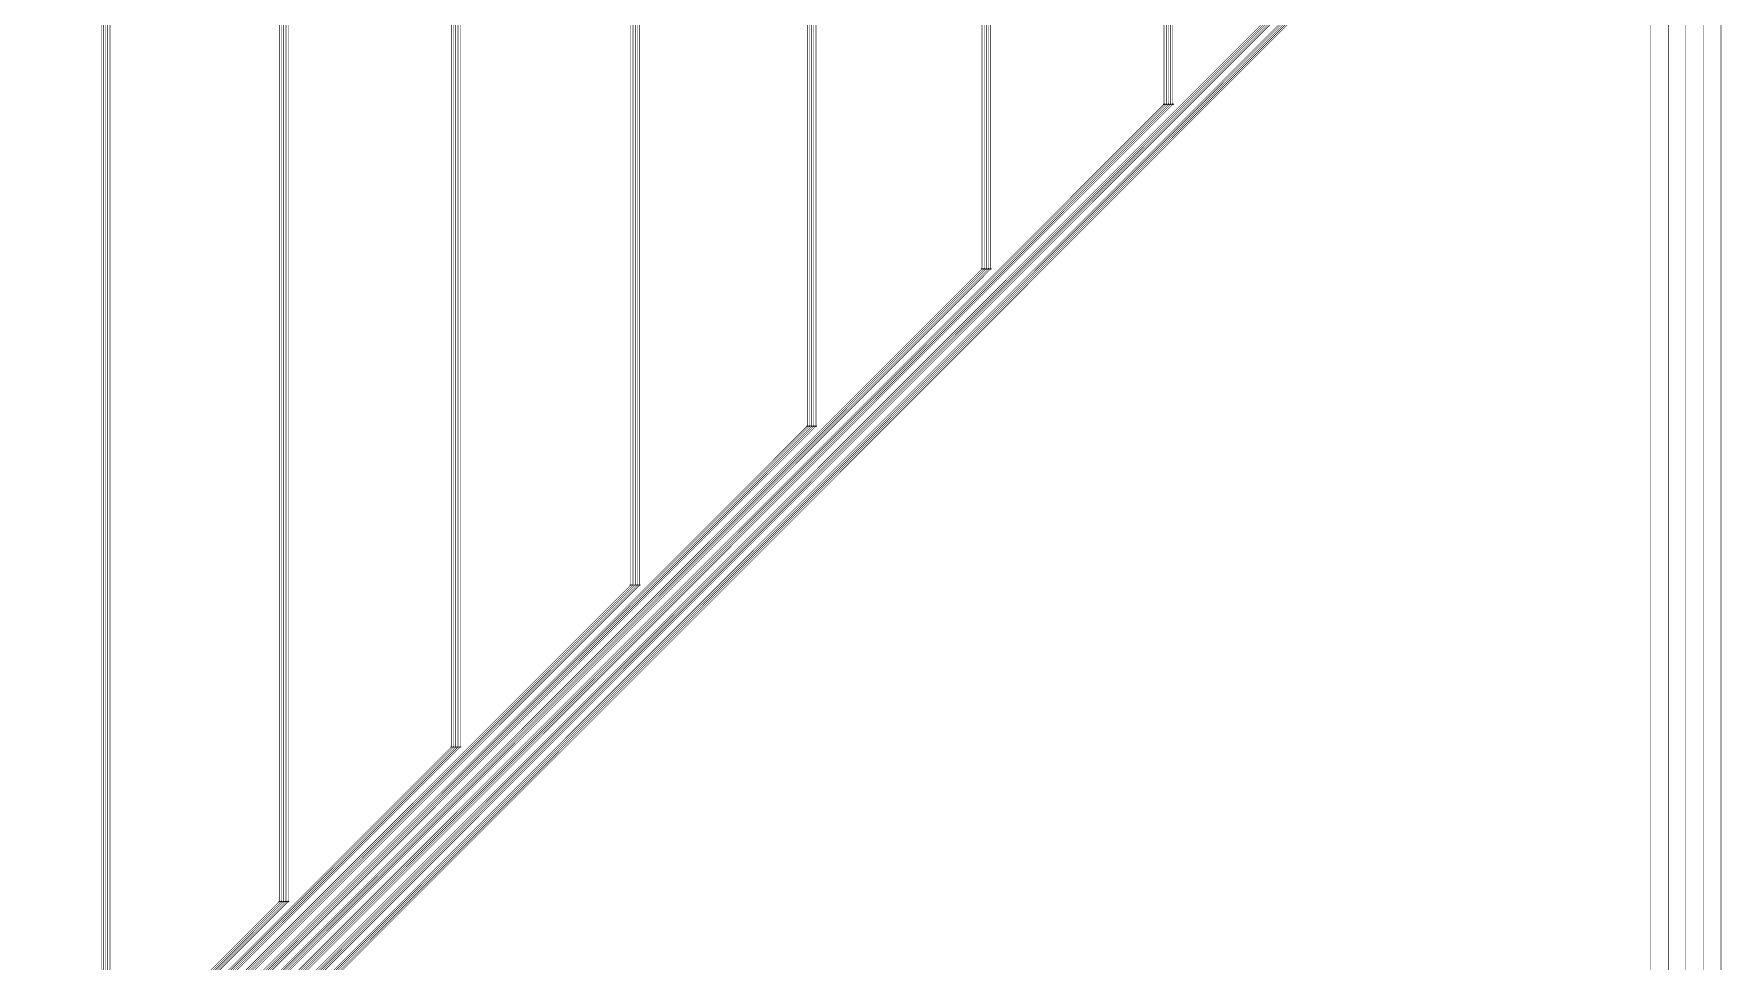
# Model space of a CAD drawing. Extents: x -22715 to 22715, y -22715 to 22715.
# Drawn here: x 174 to 9786, y 6535 to 11816 of the extents above; entities that cross this region are included whole.
import ezdxf

# ---------------------------------------------------------------- set-up
doc = ezdxf.new("R2010")
doc.units = 0
doc.layers.add('L0D0_0', color=2, linetype='CONTINUOUS')

msp = doc.modelspace()

# ---------------------------------------------------------------- linework, layer by layer
at = {"layer": 'L0D0_0', "const_width": 3}
for points in [[(9585, 5785), (9585, 18285)], [(2577.5, 7755), (2577.5, 18226)], [(3600, 8677.5), (3600, 18248.5)], [(4605, 9582.5), (4605, 18243.5)], [(5600, 10477.5), (5600, 18248.5)], [(6637.6, 11415.1), (6637.6, 18210.9)], [(9485, 5791.5), (9485, 18215)], [(9685, 5785), (9685, 18185)], [(570, 5960), (570, 18078.5)], [(4592.5, 9582.5), (4592.5, 18107.5)], [(4617.5, 9582.5), (4617.5, 18117.5)], [(5587.5, 10477.5), (5587.5, 18112.5)], [(5612.5, 10477.5), (5612.5, 18112.5)], [(6625.1, 11415.1), (6625.1, 18074.9)], [(6650.1, 11415.1), (6650.1, 18098.6)], [(9385, 5791.5), (9385, 18115)], [(9785, 5785), (9785, 18085)], [(1585, 6875), (1585, 18063.5)], [(2590, 7755), (2590, 18038.5)], [(3612.5, 8677.5), (3612.5, 18061)], [(557.5, 5960), (557.5, 17942.5)], [(1572.5, 6875), (1572.5, 17927.5)], [(2602.5, 7755), (2602.5, 17902.5)], [(3625, 8677.5), (3625, 17925)], [(4580, 9582.5), (4580, 17945)], [(4630, 9582.5), (4630, 17945)], [(5575, 10477.5), (5575, 17962.5)], [(5625, 10477.5), (5625, 17962.5)], [(6612.6, 11415.1), (6612.6, 17887.4)], [(6662.6, 11415.1), (6662.6, 17962.6)], [(582.5, 5960), (582.5, 17757.5)], [(595, 5960), (595, 17757.5)], [(607.5, 5960), (607.5, 17757.5)], [(1597.5, 6875), (1597.5, 17757.5)], [(1610, 6875), (1610, 17757.5)], [(1622.5, 6875), (1622.5, 17757.5)], [(2552.5, 7755), (2552.5, 17757.5)], [(2565, 7755), (2565, 17757.5)], [(3575, 8677.5), (3575, 17757.5)], [(3587.5, 8677.5), (3587.5, 17757.5)], [(875, 5477.5), (8560, 13162.5)], [(887.5, 5477.5), (8572.5, 13162.5)], [(900, 5477.5), (8585, 13162.5)], [(912.5, 5477.5), (8597.5, 13162.5)], [(925, 5477.5), (8610, 13162.5)], [(775, 5477.5), (7567.5, 12270)], [(787.5, 5477.5), (7580, 12270)], [(800, 5477.5), (7592.5, 12270)], [(812.5, 5477.5), (7605, 12270)], [(825, 5477.5), (7617.5, 12270)], [(675, 5477.5), (6612.6, 11415.1)], [(687.5, 5477.5), (6625.1, 11415.1)], [(700, 5477.5), (6637.6, 11415.1)], [(712.5, 5477.5), (6650.1, 11415.1)], [(725, 5477.5), (6662.6, 11415.1)], [(575, 5477.5), (5575, 10477.5)], [(587.5, 5477.5), (5587.5, 10477.5)], [(600, 5477.5), (5600, 10477.5)], [(612.5, 5477.5), (5612.5, 10477.5)], [(625, 5477.5), (5625, 10477.5)], [(475, 5477.5), (4580, 9582.5)], [(487.5, 5477.5), (4592.5, 9582.5)], [(500, 5477.5), (4605, 9582.5)], [(512.5, 5477.5), (4617.5, 9582.5)], [(525, 5477.5), (4630, 9582.5)], [(375, 5477.5), (3575, 8677.5)], [(387.5, 5477.5), (3587.5, 8677.5)], [(400, 5477.5), (3600, 8677.5)], [(412.5, 5477.5), (3612.5, 8677.5)], [(425, 5477.5), (3625, 8677.5)], [(275, 5477.5), (2552.5, 7755)], [(287.5, 5477.5), (2565, 7755)], [(300, 5477.5), (2577.5, 7755)], [(312.5, 5477.5), (2590, 7755)], [(325, 5477.5), (2602.5, 7755)], [(175, 5477.5), (1572.5, 6875)], [(187.5, 5477.5), (1585, 6875)], [(200, 5477.5), (1597.5, 6875)], [(212.5, 5477.5), (1610, 6875)], [(225, 5477.5), (1622.5, 6875)]]:
    msp.add_lwpolyline(points, dxfattribs=at)
at = {"layer": 'L0D0_0'}
for points in [[(6612.6, 11413.4), (6611.1, 11414.2), (6611.1, 11415.9), (6612.6, 11416.7), (6614, 11415.9), (6614, 11414.2)], [(6612.6, 11413.4), (6611.1, 11414.2), (6611.1, 11415.9), (6612.6, 11416.7), (6614, 11415.9), (6614, 11414.2)], [(6625.1, 11413.4), (6623.6, 11414.2), (6623.6, 11415.9), (6625.1, 11416.7), (6626.5, 11415.9), (6626.5, 11414.2)], [(6625.1, 11413.4), (6623.6, 11414.2), (6623.6, 11415.9), (6625.1, 11416.7), (6626.5, 11415.9), (6626.5, 11414.2)], [(6637.6, 11413.4), (6636.1, 11414.2), (6636.1, 11415.9), (6637.6, 11416.7), (6639, 11415.9), (6639, 11414.2)], [(6637.6, 11413.4), (6636.1, 11414.2), (6636.1, 11415.9), (6637.6, 11416.7), (6639, 11415.9), (6639, 11414.2)], [(6650.1, 11413.4), (6648.6, 11414.2), (6648.6, 11415.9), (6650.1, 11416.7), (6651.5, 11415.9), (6651.5, 11414.2)], [(6650.1, 11413.4), (6648.6, 11414.2), (6648.6, 11415.9), (6650.1, 11416.7), (6651.5, 11415.9), (6651.5, 11414.2)], [(6662.6, 11413.4), (6661.1, 11414.2), (6661.1, 11415.9), (6662.6, 11416.7), (6664, 11415.9), (6664, 11414.2)], [(6662.6, 11413.4), (6661.1, 11414.2), (6661.1, 11415.9), (6662.6, 11416.7), (6664, 11415.9), (6664, 11414.2)], [(5575, 10475.8), (5573.6, 10476.7), (5573.6, 10478.3), (5575, 10479.2), (5576.5, 10478.3), (5576.5, 10476.7)], [(5575, 10475.8), (5573.6, 10476.7), (5573.6, 10478.3), (5575, 10479.2), (5576.5, 10478.3), (5576.5, 10476.7)], [(5587.5, 10475.8), (5586, 10476.7), (5586, 10478.3), (5587.5, 10479.2), (5588.9, 10478.3), (5588.9, 10476.7)], [(5587.5, 10475.8), (5586, 10476.7), (5586, 10478.3), (5587.5, 10479.2), (5588.9, 10478.3), (5588.9, 10476.7)], [(5600, 10475.8), (5598.6, 10476.7), (5598.6, 10478.3), (5600, 10479.2), (5601.5, 10478.3), (5601.5, 10476.7)], [(5600, 10475.8), (5598.6, 10476.7), (5598.6, 10478.3), (5600, 10479.2), (5601.5, 10478.3), (5601.5, 10476.7)], [(5612.5, 10475.8), (5611.1, 10476.7), (5611.1, 10478.3), (5612.5, 10479.2), (5614, 10478.3), (5614, 10476.7)], [(5612.5, 10475.8), (5611.1, 10476.7), (5611.1, 10478.3), (5612.5, 10479.2), (5614, 10478.3), (5614, 10476.7)], [(5625, 10475.8), (5623.6, 10476.7), (5623.6, 10478.3), (5625, 10479.2), (5626.5, 10478.3), (5626.5, 10476.7)], [(5625, 10475.8), (5623.6, 10476.7), (5623.6, 10478.3), (5625, 10479.2), (5626.5, 10478.3), (5626.5, 10476.7)], [(4580, 9580.8), (4578.6, 9581.7), (4578.6, 9583.3), (4580, 9584.2), (4581.5, 9583.3), (4581.5, 9581.7)], [(4580, 9580.8), (4578.6, 9581.7), (4578.6, 9583.3), (4580, 9584.2), (4581.5, 9583.3), (4581.5, 9581.7)], [(4592.5, 9580.8), (4591, 9581.7), (4591, 9583.3), (4592.5, 9584.2), (4593.9, 9583.3), (4593.9, 9581.7)], [(4592.5, 9580.8), (4591, 9581.7), (4591, 9583.3), (4592.5, 9584.2), (4593.9, 9583.3), (4593.9, 9581.7)], [(4605, 9580.8), (4603.6, 9581.7), (4603.6, 9583.3), (4605, 9584.2), (4606.5, 9583.3), (4606.5, 9581.7)], [(4605, 9580.8), (4603.6, 9581.7), (4603.6, 9583.3), (4605, 9584.2), (4606.5, 9583.3), (4606.5, 9581.7)], [(4617.5, 9580.8), (4616.1, 9581.7), (4616.1, 9583.3), (4617.5, 9584.2), (4619, 9583.3), (4619, 9581.7)], [(4617.5, 9580.8), (4616.1, 9581.7), (4616.1, 9583.3), (4617.5, 9584.2), (4619, 9583.3), (4619, 9581.7)], [(4630, 9580.8), (4628.6, 9581.7), (4628.6, 9583.3), (4630, 9584.2), (4631.5, 9583.3), (4631.5, 9581.7)], [(4630, 9580.8), (4628.6, 9581.7), (4628.6, 9583.3), (4630, 9584.2), (4631.5, 9583.3), (4631.5, 9581.7)], [(3575, 8675.8), (3573.6, 8676.7), (3573.6, 8678.3), (3575, 8679.2), (3576.5, 8678.3), (3576.5, 8676.7)], [(3575, 8675.8), (3573.6, 8676.7), (3573.6, 8678.3), (3575, 8679.2), (3576.5, 8678.3), (3576.5, 8676.7)], [(3587.5, 8675.8), (3586, 8676.7), (3586, 8678.3), (3587.5, 8679.2), (3588.9, 8678.3), (3588.9, 8676.7)], [(3587.5, 8675.8), (3586, 8676.7), (3586, 8678.3), (3587.5, 8679.2), (3588.9, 8678.3), (3588.9, 8676.7)], [(3600, 8675.8), (3598.6, 8676.7), (3598.6, 8678.3), (3600, 8679.2), (3601.5, 8678.3), (3601.5, 8676.7)], [(3600, 8675.8), (3598.6, 8676.7), (3598.6, 8678.3), (3600, 8679.2), (3601.5, 8678.3), (3601.5, 8676.7)], [(3612.5, 8675.8), (3611.1, 8676.7), (3611.1, 8678.3), (3612.5, 8679.2), (3614, 8678.3), (3614, 8676.7)], [(3612.5, 8675.8), (3611.1, 8676.7), (3611.1, 8678.3), (3612.5, 8679.2), (3614, 8678.3), (3614, 8676.7)], [(3625, 8675.8), (3623.6, 8676.7), (3623.6, 8678.3), (3625, 8679.2), (3626.5, 8678.3), (3626.5, 8676.7)], [(3625, 8675.8), (3623.6, 8676.7), (3623.6, 8678.3), (3625, 8679.2), (3626.5, 8678.3), (3626.5, 8676.7)], [(2552.5, 7753.3), (2551.1, 7754.2), (2551.1, 7755.8), (2552.5, 7756.7), (2554, 7755.8), (2554, 7754.2)], [(2552.5, 7753.3), (2551.1, 7754.2), (2551.1, 7755.8), (2552.5, 7756.7), (2554, 7755.8), (2554, 7754.2)], [(2565, 7753.3), (2563.5, 7754.2), (2563.5, 7755.8), (2565, 7756.7), (2566.4, 7755.8), (2566.4, 7754.2)], [(2565, 7753.3), (2563.5, 7754.2), (2563.5, 7755.8), (2565, 7756.7), (2566.4, 7755.8), (2566.4, 7754.2)], [(2577.5, 7753.3), (2576.1, 7754.2), (2576.1, 7755.8), (2577.5, 7756.7), (2579, 7755.8), (2579, 7754.2)], [(2577.5, 7753.3), (2576.1, 7754.2), (2576.1, 7755.8), (2577.5, 7756.7), (2579, 7755.8), (2579, 7754.2)], [(2590, 7753.3), (2588.5, 7754.2), (2588.5, 7755.8), (2590, 7756.7), (2591.4, 7755.8), (2591.4, 7754.2)], [(2590, 7753.3), (2588.5, 7754.2), (2588.5, 7755.8), (2590, 7756.7), (2591.4, 7755.8), (2591.4, 7754.2)], [(2602.5, 7753.3), (2601, 7754.2), (2601, 7755.8), (2602.5, 7756.7), (2604, 7755.8), (2604, 7754.2)], [(2602.5, 7753.3), (2601, 7754.2), (2601, 7755.8), (2602.5, 7756.7), (2604, 7755.8), (2604, 7754.2)], [(1572.5, 6873.3), (1571.1, 6874.2), (1571.1, 6875.8), (1572.5, 6876.7), (1574, 6875.8), (1574, 6874.2)], [(1572.5, 6873.3), (1571.1, 6874.2), (1571.1, 6875.8), (1572.5, 6876.7), (1574, 6875.8), (1574, 6874.2)], [(1585, 6873.3), (1583.5, 6874.2), (1583.5, 6875.8), (1585, 6876.7), (1586.4, 6875.8), (1586.4, 6874.2)], [(1585, 6873.3), (1583.5, 6874.2), (1583.5, 6875.8), (1585, 6876.7), (1586.4, 6875.8), (1586.4, 6874.2)], [(1597.5, 6873.3), (1596.1, 6874.2), (1596.1, 6875.8), (1597.5, 6876.7), (1599, 6875.8), (1599, 6874.2)], [(1597.5, 6873.3), (1596.1, 6874.2), (1596.1, 6875.8), (1597.5, 6876.7), (1599, 6875.8), (1599, 6874.2)], [(1610, 6873.3), (1608.5, 6874.2), (1608.5, 6875.8), (1610, 6876.7), (1611.4, 6875.8), (1611.4, 6874.2)], [(1610, 6873.3), (1608.5, 6874.2), (1608.5, 6875.8), (1610, 6876.7), (1611.4, 6875.8), (1611.4, 6874.2)], [(1622.5, 6873.3), (1621.1, 6874.2), (1621.1, 6875.8), (1622.5, 6876.7), (1624, 6875.8), (1624, 6874.2)], [(1622.5, 6873.3), (1621.1, 6874.2), (1621.1, 6875.8), (1622.5, 6876.7), (1624, 6875.8), (1624, 6874.2)]]:
    msp.add_lwpolyline(points, close=True, dxfattribs=at)

doc.saveas('drawing.dxf')
